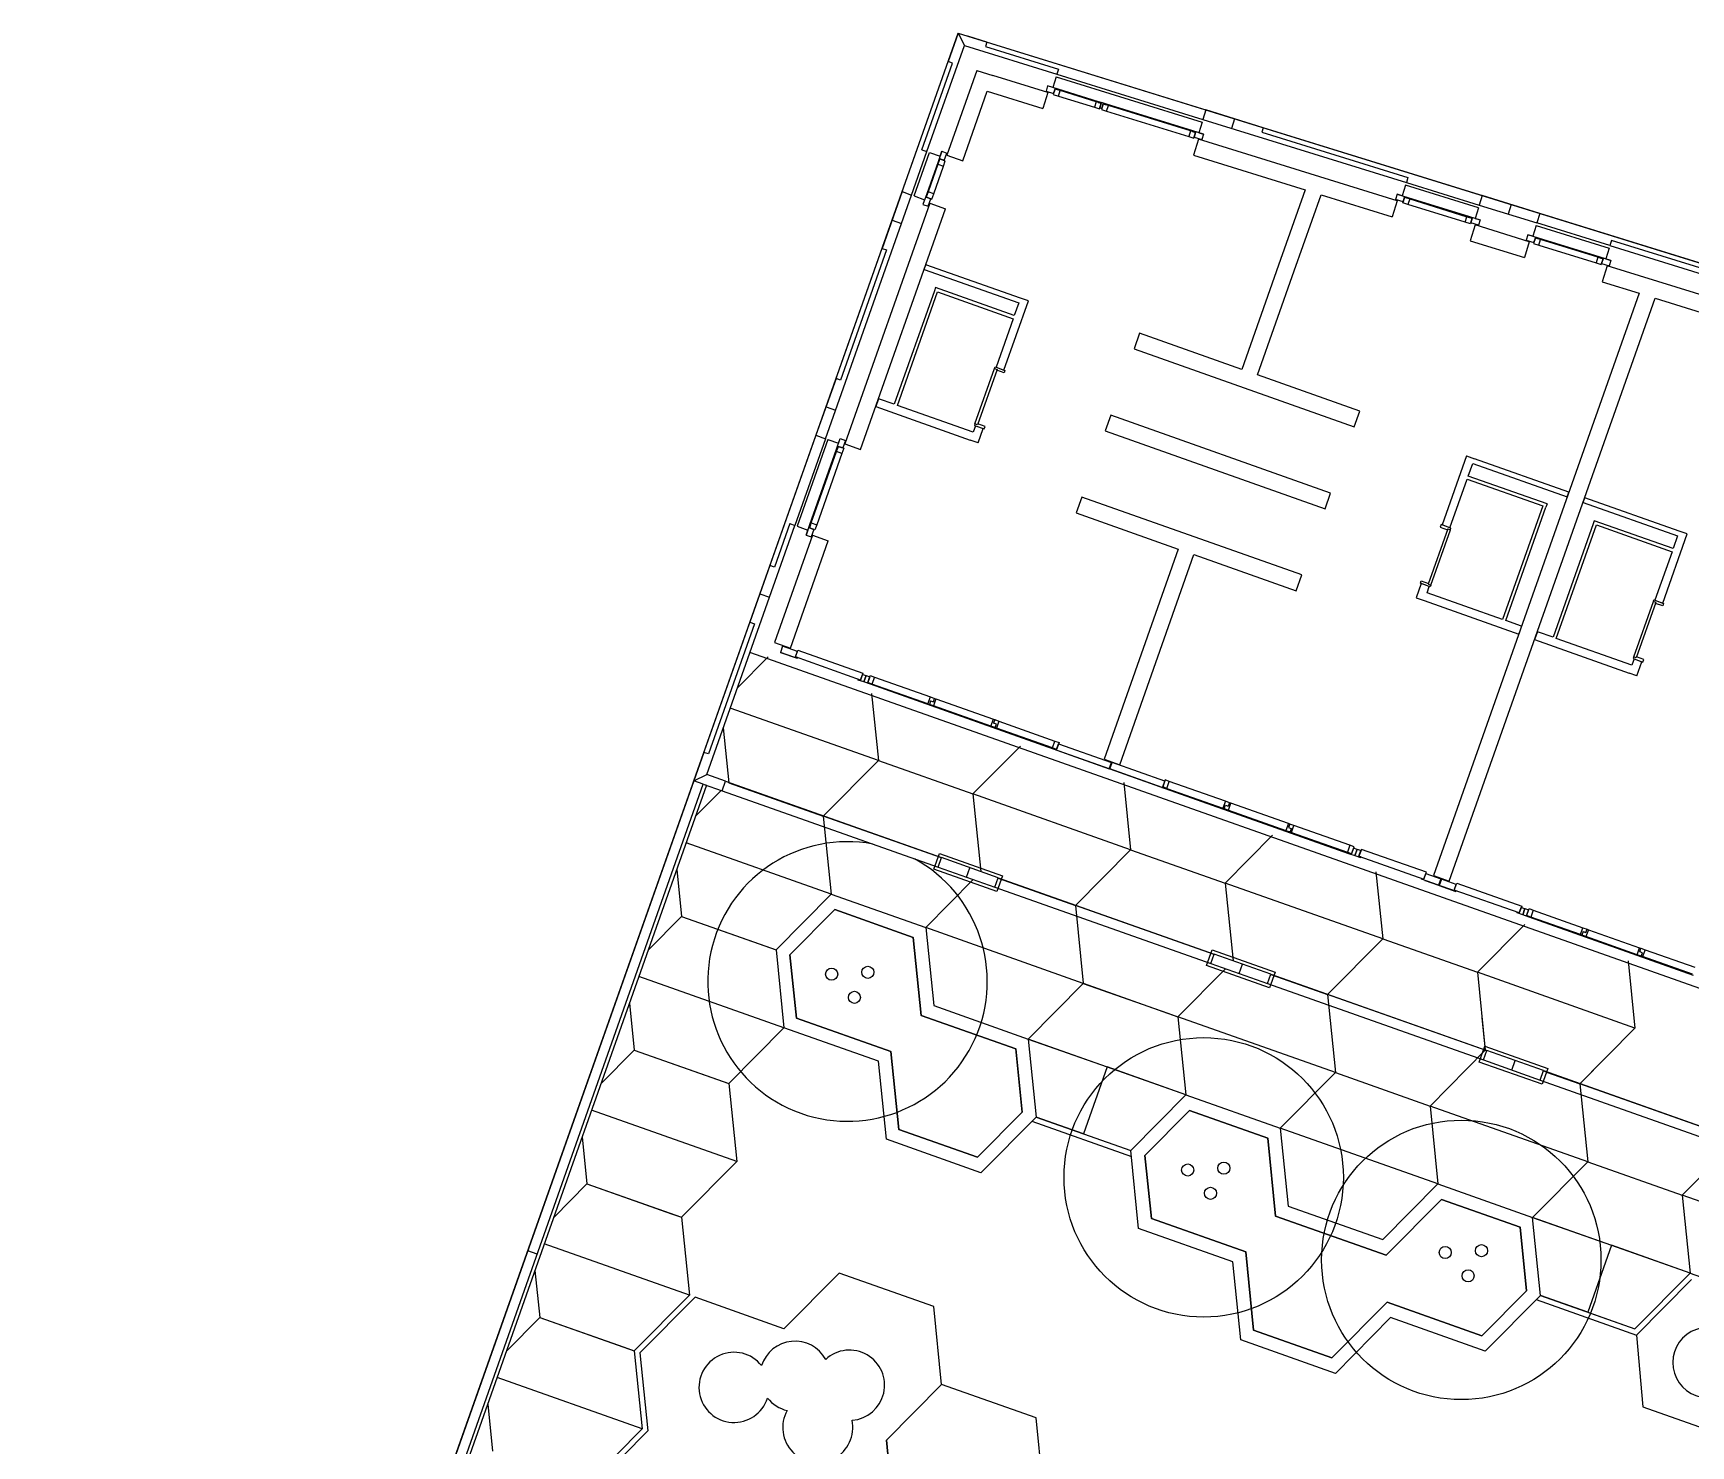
# Model space of a CAD drawing. Header units: metres. Extents: x 2681598 to 2681800, y 1249481 to 1249590.
# Drawn here: x 2681598.48 to 2681623.27, y 1249568.89 to 1249590.01 of the extents above; entities that cross this region are included whole.
import ezdxf

# ---------------------------------------------------------------- set-up
doc = ezdxf.new("R2010")
doc.units = ezdxf.units.M
doc.layers.add('flaeche', color=7, linetype='Continuous', true_color=0xffffff)
doc.layers.add('linien', color=7, linetype='Continuous', true_color=0x000000)

msp = doc.modelspace()

# ---------------------------------------------------------------- linework, layer by layer
at = {"layer": 'flaeche'}
msp.add_lwpolyline([(2681701.936, 1249508.982), (2681653.784, 1249528.486), (2681629.291, 1249538.407), (2681608.471, 1249546.841), (2681598.478, 1249550.888), (2681612.312, 1249590.013), (2681733.121, 1249552.588)], dxfattribs=at)
at = {"layer": 'linien'}
for p, q in [((2681608.36, 1249578.836), (2681612.312, 1249590.013)), ((2681611.844, 1249588.241), (2681612.405, 1249589.827)), ((2681612.312, 1249590.013), (2681612.162, 1249589.588)), ((2681612.312, 1249590.013), (2681612.455, 1249589.968)), ((2681612.312, 1249590.013), (2681733.121, 1249552.588)), ((2681612.312, 1249590.013), (2681612.405, 1249589.827)), ((2681612.405, 1249589.827), (2681613.789, 1249589.398)), ((2681612.741, 1249589.879), (2681612.455, 1249589.968)), ((2681612.741, 1249589.879), (2681612.721, 1249589.813)), ((2681612.721, 1249589.813), (2681613.812, 1249589.474)), ((2681611.769, 1249588.268), (2681612.228, 1249589.565)), ((2681612.228, 1249589.565), (2681612.162, 1249589.588)), ((2681612.592, 1249589.455), (2681612.144, 1249588.189)), ((2681612.592, 1249589.455), (2681612.831, 1249589.381)), ((2681613.651, 1249589.127), (2681612.831, 1249589.381)), ((2681613.777, 1249589.36), (2681613.727, 1249589.199)), ((2681613.777, 1249589.36), (2681615.96, 1249588.684)), ((2681613.812, 1249589.474), (2681613.789, 1249589.398)), ((2681613.789, 1249589.398), (2681615.972, 1249588.722)), ((2681612.38, 1249588.106), (2681612.747, 1249589.145)), ((2681612.747, 1249589.145), (2681613.577, 1249588.888)), ((2681613.651, 1249589.127), (2681613.577, 1249588.888)), ((2681613.651, 1249589.127), (2681613.577, 1249588.888)), ((2681613.626, 1249589.145), (2681613.623, 1249589.135)), ((2681613.65, 1249589.223), (2681613.626, 1249589.145)), ((2681613.626, 1249589.145), (2681613.74, 1249589.109)), ((2681613.81, 1249589.174), (2681613.65, 1249589.223)), ((2681613.727, 1249589.199), (2681613.65, 1249589.223)), ((2681613.761, 1249589.178), (2681613.735, 1249589.094)), ((2681613.735, 1249589.094), (2681613.813, 1249589.07)), ((2681613.74, 1249589.109), (2681613.761, 1249589.178)), ((2681613.761, 1249589.178), (2681613.807, 1249589.164)), ((2681613.839, 1249589.154), (2681613.761, 1249589.178)), ((2681613.807, 1249589.164), (2681613.81, 1249589.174)), ((2681614.411, 1249588.988), (2681613.81, 1249589.174)), ((2681613.813, 1249589.07), (2681613.839, 1249589.154)), ((2681613.813, 1249589.07), (2681614.35, 1249588.904)), ((2681614.375, 1249588.988), (2681613.839, 1249589.154)), ((2681614.375, 1249588.988), (2681614.35, 1249588.904)), ((2681614.35, 1249588.904), (2681614.427, 1249588.88)), ((2681614.453, 1249588.964), (2681614.375, 1249588.988)), ((2681614.411, 1249588.988), (2681614.407, 1249588.978)), ((2681614.407, 1249588.978), (2681614.453, 1249588.964)), ((2681614.47, 1249588.969), (2681614.411, 1249588.988)), ((2681614.427, 1249588.88), (2681614.453, 1249588.964)), ((2681614.453, 1249588.964), (2681614.432, 1249588.895)), ((2681614.432, 1249588.895), (2681614.446, 1249588.891)), ((2681614.446, 1249588.891), (2681614.459, 1249588.887)), ((2681614.481, 1249588.955), (2681614.455, 1249588.871)), ((2681614.455, 1249588.871), (2681614.532, 1249588.847)), ((2681614.459, 1249588.887), (2681614.481, 1249588.955)), ((2681614.529, 1249588.951), (2681614.47, 1249588.969)), ((2681614.481, 1249588.955), (2681614.526, 1249588.941)), ((2681614.558, 1249588.931), (2681614.481, 1249588.955)), ((2681614.526, 1249588.941), (2681614.529, 1249588.951)), ((2681615.822, 1249588.55), (2681614.529, 1249588.951)), ((2681614.532, 1249588.847), (2681614.558, 1249588.931)), ((2681614.532, 1249588.847), (2681615.761, 1249588.467)), ((2681615.787, 1249588.55), (2681614.558, 1249588.931)), ((2681616.016, 1249588.865), (2681615.972, 1249588.722)), ((2681616.016, 1249588.865), (2681615.972, 1249588.722)), ((2681616.876, 1249588.599), (2681616.016, 1249588.865)), ((2681615.96, 1249588.684), (2681615.91, 1249588.523)), ((2681615.972, 1249588.722), (2681619.015, 1249587.779)), ((2681616.446, 1249588.732), (2681616.402, 1249588.589)), ((2681616.876, 1249588.599), (2681616.855, 1249588.532)), ((2681615.787, 1249588.55), (2681615.761, 1249588.467)), ((2681615.761, 1249588.467), (2681615.838, 1249588.443)), ((2681615.864, 1249588.526), (2681615.787, 1249588.55)), ((2681615.822, 1249588.55), (2681615.819, 1249588.54)), ((2681615.819, 1249588.54), (2681615.864, 1249588.526)), ((2681615.982, 1249588.501), (2681615.822, 1249588.55)), ((2681615.907, 1249588.428), (2681615.833, 1249588.189)), ((2681615.907, 1249588.428), (2681615.833, 1249588.189)), ((2681615.838, 1249588.443), (2681615.864, 1249588.526)), ((2681615.864, 1249588.526), (2681615.843, 1249588.458)), ((2681615.843, 1249588.458), (2681615.958, 1249588.423)), ((2681618.877, 1249587.508), (2681615.907, 1249588.428)), ((2681615.91, 1249588.523), (2681615.982, 1249588.501)), ((2681615.958, 1249588.423), (2681615.955, 1249588.413)), ((2681615.982, 1249588.501), (2681615.958, 1249588.423)), ((2681616.855, 1249588.532), (2681619.039, 1249587.856)), ((2681611.615, 1249587.593), (2681611.844, 1249588.241)), ((2681611.653, 1249587.579), (2681611.882, 1249588.228)), ((2681611.769, 1249588.268), (2681611.844, 1249588.241)), ((2681612.012, 1249588.09), (2681611.842, 1249587.611)), ((2681611.882, 1249588.228), (2681612.041, 1249588.172)), ((2681612.037, 1249588.132), (2681612.01, 1249588.055)), ((2681612.068, 1249588.248), (2681612.012, 1249588.09)), ((2681612.012, 1249588.09), (2681612.022, 1249588.087)), ((2681612.022, 1249588.087), (2681612.037, 1249588.132)), ((2681612.037, 1249588.132), (2681612.105, 1249588.108)), ((2681612.12, 1249588.103), (2681612.037, 1249588.132)), ((2681612.041, 1249588.172), (2681612.068, 1249588.248)), ((2681612.068, 1249588.248), (2681612.145, 1249588.221)), ((2681612.093, 1249588.026), (2681612.12, 1249588.103)), ((2681612.105, 1249588.108), (2681612.145, 1249588.221)), ((2681612.144, 1249588.189), (2681612.38, 1249588.106)), ((2681612.144, 1249588.189), (2681612.38, 1249588.106)), ((2681612.145, 1249588.221), (2681612.154, 1249588.218)), ((2681615.833, 1249588.189), (2681617.503, 1249587.672)), ((2681612.01, 1249588.055), (2681611.863, 1249587.639)), ((2681611.946, 1249587.61), (2681612.093, 1249588.026)), ((2681612.01, 1249588.055), (2681612.093, 1249588.026)), ((2681619.039, 1249587.856), (2681619.015, 1249587.779)), ((2681610.327, 1249583.95), (2681611.615, 1249587.593)), ((2681611.474, 1249587.643), (2681611.174, 1249586.794)), ((2681611.474, 1249587.643), (2681611.615, 1249587.593)), ((2681611.474, 1249587.643), (2681611.615, 1249587.593)), ((2681611.653, 1249587.579), (2681611.811, 1249587.523)), ((2681611.842, 1249587.611), (2681611.786, 1249587.453)), ((2681611.863, 1249587.639), (2681611.836, 1249587.562)), ((2681611.836, 1249587.562), (2681611.852, 1249587.607)), ((2681611.904, 1249587.538), (2681611.836, 1249587.562)), ((2681611.836, 1249587.562), (2681611.919, 1249587.533)), ((2681611.852, 1249587.607), (2681611.842, 1249587.611)), ((2681611.946, 1249587.61), (2681611.863, 1249587.639)), ((2681611.919, 1249587.533), (2681611.946, 1249587.61)), ((2681617.503, 1249587.672), (2681617.104, 1249586.542)), ((2681617.339, 1249586.459), (2681617.742, 1249587.598)), ((2681617.742, 1249587.598), (2681618.803, 1249587.269)), ((2681618.876, 1249587.604), (2681618.852, 1249587.526)), ((2681618.876, 1249587.604), (2681619.036, 1249587.555)), ((2681618.953, 1249587.58), (2681618.876, 1249587.604)), ((2681619.003, 1249587.741), (2681618.953, 1249587.58)), ((2681620.095, 1249587.403), (2681619.003, 1249587.741)), ((2681619.015, 1249587.779), (2681620.106, 1249587.441)), ((2681620.151, 1249587.584), (2681620.106, 1249587.441)), ((2681620.151, 1249587.584), (2681620.106, 1249587.441)), ((2681621.011, 1249587.318), (2681620.151, 1249587.584)), ((2681611.89, 1249587.469), (2681610.618, 1249583.874)), ((2681610.854, 1249583.79), (2681612.125, 1249587.386)), ((2681611.811, 1249587.523), (2681611.786, 1249587.453)), ((2681611.786, 1249587.453), (2681611.864, 1249587.425)), ((2681611.864, 1249587.425), (2681611.904, 1249587.538)), ((2681611.864, 1249587.425), (2681611.873, 1249587.422)), ((2681611.89, 1249587.469), (2681612.125, 1249587.386)), ((2681611.89, 1249587.469), (2681612.125, 1249587.386)), ((2681618.877, 1249587.508), (2681618.803, 1249587.269)), ((2681618.877, 1249587.508), (2681618.803, 1249587.269)), ((2681618.852, 1249587.526), (2681618.849, 1249587.516)), ((2681618.966, 1249587.491), (2681618.852, 1249587.526)), ((2681618.962, 1249587.475), (2681618.987, 1249587.559)), ((2681619.039, 1249587.451), (2681618.962, 1249587.475)), ((2681618.987, 1249587.559), (2681618.966, 1249587.491)), ((2681619.033, 1249587.545), (2681618.987, 1249587.559)), ((2681618.987, 1249587.559), (2681619.065, 1249587.535)), ((2681619.036, 1249587.555), (2681619.033, 1249587.545)), ((2681619.036, 1249587.555), (2681619.957, 1249587.27)), ((2681619.065, 1249587.535), (2681619.039, 1249587.451)), ((2681619.896, 1249587.186), (2681619.039, 1249587.451)), ((2681619.065, 1249587.535), (2681619.921, 1249587.269)), ((2681620.095, 1249587.403), (2681620.045, 1249587.242)), ((2681620.106, 1249587.441), (2681620.966, 1249587.175)), ((2681620.581, 1249587.451), (2681620.536, 1249587.308)), ((2681621.011, 1249587.318), (2681620.966, 1249587.175)), ((2681621.011, 1249587.318), (2681620.966, 1249587.175)), ((2681611.324, 1249587.218), (2681611.465, 1249587.168)), ((2681619.896, 1249587.186), (2681619.921, 1249587.269)), ((2681619.973, 1249587.162), (2681619.896, 1249587.186)), ((2681619.921, 1249587.269), (2681619.999, 1249587.246)), ((2681619.953, 1249587.26), (2681619.957, 1249587.27)), ((2681619.999, 1249587.246), (2681619.953, 1249587.26)), ((2681619.957, 1249587.27), (2681620.117, 1249587.22)), ((2681620.042, 1249587.147), (2681619.968, 1249586.908)), ((2681620.042, 1249587.147), (2681619.968, 1249586.908)), ((2681619.999, 1249587.246), (2681619.973, 1249587.162)), ((2681619.978, 1249587.177), (2681619.999, 1249587.246)), ((2681620.092, 1249587.142), (2681619.978, 1249587.177)), ((2681620.853, 1249586.895), (2681620.042, 1249587.147)), ((2681620.045, 1249587.242), (2681620.117, 1249587.22)), ((2681620.092, 1249587.142), (2681620.089, 1249587.132)), ((2681620.117, 1249587.22), (2681620.092, 1249587.142)), ((2681620.954, 1249587.136), (2681620.905, 1249586.976)), ((2681620.954, 1249587.136), (2681622.046, 1249586.798)), ((2681622.058, 1249586.836), (2681620.966, 1249587.175)), ((2681619.968, 1249586.908), (2681620.78, 1249586.657)), ((2681620.853, 1249586.895), (2681620.78, 1249586.657)), ((2681620.853, 1249586.895), (2681620.78, 1249586.657)), ((2681620.809, 1249586.92), (2681620.806, 1249586.91)), ((2681620.833, 1249586.998), (2681620.809, 1249586.92)), ((2681620.809, 1249586.92), (2681620.923, 1249586.884)), ((2681620.993, 1249586.949), (2681620.833, 1249586.998)), ((2681620.905, 1249586.976), (2681620.833, 1249586.998)), ((2681620.944, 1249586.953), (2681620.919, 1249586.869)), ((2681620.919, 1249586.869), (2681620.996, 1249586.845)), ((2681620.923, 1249586.884), (2681620.944, 1249586.953)), ((2681620.944, 1249586.953), (2681620.99, 1249586.939)), ((2681621.022, 1249586.929), (2681620.944, 1249586.953)), ((2681620.99, 1249586.939), (2681620.993, 1249586.949)), ((2681621.914, 1249586.663), (2681620.993, 1249586.949)), ((2681620.996, 1249586.845), (2681621.022, 1249586.929)), ((2681620.996, 1249586.845), (2681621.853, 1249586.58)), ((2681621.878, 1249586.663), (2681621.022, 1249586.929)), ((2681622.081, 1249586.913), (2681622.058, 1249586.836)), ((2681622.058, 1249586.836), (2681625.101, 1249585.894)), ((2681624.265, 1249586.237), (2681622.081, 1249586.913)), ((2681611.24, 1249586.771), (2681610.552, 1249584.825)), ((2681611.174, 1249586.794), (2681611.24, 1249586.771)), ((2681621.878, 1249586.663), (2681621.853, 1249586.58)), ((2681621.853, 1249586.58), (2681621.93, 1249586.556)), ((2681621.956, 1249586.639), (2681621.878, 1249586.663)), ((2681621.914, 1249586.663), (2681621.91, 1249586.653)), ((2681621.91, 1249586.653), (2681621.956, 1249586.639)), ((2681622.074, 1249586.614), (2681621.914, 1249586.663)), ((2681621.93, 1249586.556), (2681621.956, 1249586.639)), ((2681621.956, 1249586.639), (2681621.935, 1249586.571)), ((2681621.935, 1249586.571), (2681622.049, 1249586.535)), ((2681622.046, 1249586.798), (2681621.996, 1249586.638)), ((2681621.996, 1249586.638), (2681622.074, 1249586.614)), ((2681622.074, 1249586.614), (2681622.049, 1249586.535)), ((2681611.805, 1249586.48), (2681611.83, 1249586.55)), ((2681611.805, 1249586.48), (2681613.219, 1249585.98)), ((2681613.244, 1249586.05), (2681611.83, 1249586.55)), ((2681617.104, 1249586.542), (2681616.554, 1249584.986)), ((2681616.789, 1249584.903), (2681617.339, 1249586.459)), ((2681622.018, 1249586.535), (2681621.944, 1249586.296)), ((2681622.018, 1249586.535), (2681621.944, 1249586.296)), ((2681624.988, 1249585.615), (2681622.018, 1249586.535)), ((2681622.049, 1249586.535), (2681622.046, 1249586.526)), ((2681611.957, 1249586.161), (2681611.357, 1249584.464)), ((2681611.404, 1249584.447), (2681612.004, 1249586.144)), ((2681611.974, 1249586.208), (2681611.957, 1249586.161)), ((2681613.152, 1249585.791), (2681611.974, 1249586.208)), ((2681612.004, 1249586.144), (2681613.136, 1249585.744)), ((2681622.498, 1249586.124), (2681619.42, 1249577.418)), ((2681621.944, 1249586.296), (2681622.498, 1249586.124)), ((2681612.997, 1249584.976), (2681613.362, 1249586.009)), ((2681613.219, 1249585.98), (2681613.152, 1249585.791)), ((2681613.362, 1249586.009), (2681613.244, 1249586.05)), ((2681619.655, 1249577.335), (2681622.737, 1249586.05)), ((2681622.737, 1249586.05), (2681624.914, 1249585.376)), ((2681613.136, 1249585.744), (2681612.879, 1249585.018)), ((2681615.026, 1249585.526), (2681614.943, 1249585.291)), ((2681616.554, 1249584.986), (2681615.026, 1249585.526)), ((2681614.943, 1249585.291), (2681618.233, 1249584.127)), ((2681610.486, 1249584.849), (2681610.186, 1249584)), ((2681610.552, 1249584.825), (2681610.486, 1249584.849)), ((2681612.563, 1249584.17), (2681612.857, 1249584.999)), ((2681612.894, 1249584.986), (2681612.601, 1249584.156)), ((2681612.857, 1249584.999), (2681612.865, 1249585.023)), ((2681612.857, 1249584.999), (2681612.894, 1249584.986)), ((2681612.865, 1249585.023), (2681612.879, 1249585.018)), ((2681612.879, 1249585.018), (2681612.997, 1249584.976)), ((2681612.879, 1249585.018), (2681613.011, 1249584.971)), ((2681612.879, 1249585.018), (2681612.997, 1249584.976)), ((2681612.889, 1249584.972), (2681612.894, 1249584.986)), ((2681612.998, 1249584.934), (2681612.889, 1249584.972)), ((2681613.011, 1249584.971), (2681612.998, 1249584.934)), ((2681618.317, 1249584.363), (2681616.789, 1249584.903)), ((2681610.336, 1249584.424), (2681610.477, 1249584.374)), ((2681611.122, 1249584.547), (2681611.08, 1249584.429)), ((2681611.08, 1249584.429), (2681612.494, 1249583.929)), ((2681611.357, 1249584.464), (2681611.122, 1249584.547)), ((2681612.536, 1249584.047), (2681611.404, 1249584.447)), ((2681618.233, 1249584.127), (2681618.317, 1249584.363)), ((2681612.569, 1249584.141), (2681612.536, 1249584.047)), ((2681612.563, 1249584.17), (2681612.555, 1249584.146)), ((2681612.555, 1249584.146), (2681612.569, 1249584.141)), ((2681612.601, 1249584.156), (2681612.563, 1249584.17)), ((2681612.569, 1249584.141), (2681612.687, 1249584.1)), ((2681612.569, 1249584.141), (2681612.701, 1249584.095)), ((2681612.569, 1249584.141), (2681612.687, 1249584.1)), ((2681612.606, 1249584.171), (2681612.601, 1249584.156)), ((2681612.714, 1249584.132), (2681612.606, 1249584.171)), ((2681612.612, 1249583.887), (2681612.687, 1249584.1)), ((2681612.701, 1249584.095), (2681612.714, 1249584.132)), ((2681614.593, 1249584.301), (2681614.51, 1249584.065)), ((2681617.883, 1249583.137), (2681614.593, 1249584.301)), ((2681610.327, 1249583.95), (2681609.869, 1249582.653)), ((2681610.365, 1249583.937), (2681609.906, 1249582.64)), ((2681610.186, 1249584), (2681610.327, 1249583.95)), ((2681610.186, 1249584), (2681610.327, 1249583.95)), ((2681610.365, 1249583.937), (2681610.523, 1249583.881)), ((2681610.492, 1249583.794), (2681610.548, 1249583.951)), ((2681610.523, 1249583.881), (2681610.548, 1249583.951)), ((2681610.548, 1249583.951), (2681610.626, 1249583.924)), ((2681610.626, 1249583.924), (2681610.586, 1249583.811)), ((2681610.618, 1249583.874), (2681610.854, 1249583.79)), ((2681610.618, 1249583.874), (2681610.854, 1249583.79)), ((2681610.626, 1249583.924), (2681610.635, 1249583.921)), ((2681612.612, 1249583.887), (2681612.494, 1249583.929)), ((2681614.51, 1249584.065), (2681617.8, 1249582.902)), ((2681610.093, 1249582.665), (2681610.492, 1249583.794)), ((2681610.115, 1249582.693), (2681610.491, 1249583.758)), ((2681610.574, 1249583.729), (2681610.197, 1249582.664)), ((2681610.491, 1249583.758), (2681610.518, 1249583.835)), ((2681610.574, 1249583.729), (2681610.491, 1249583.758)), ((2681610.502, 1249583.79), (2681610.492, 1249583.794)), ((2681610.518, 1249583.835), (2681610.502, 1249583.79)), ((2681610.586, 1249583.811), (2681610.518, 1249583.835)), ((2681610.518, 1249583.835), (2681610.601, 1249583.806)), ((2681610.601, 1249583.806), (2681610.574, 1249583.729)), ((2681619.914, 1249583.692), (2681619.549, 1249582.66)), ((2681619.914, 1249583.692), (2681620.032, 1249583.65)), ((2681621.447, 1249583.15), (2681620.032, 1249583.65)), ((2681619.941, 1249583.391), (2681620.007, 1249583.58)), ((2681621.119, 1249582.974), (2681619.941, 1249583.391)), ((2681620.007, 1249583.58), (2681621.422, 1249583.08)), ((2681617.8, 1249582.902), (2681617.883, 1249583.137)), ((2681619.667, 1249582.618), (2681619.924, 1249583.344)), ((2681619.924, 1249583.344), (2681621.055, 1249582.944)), ((2681621.422, 1249583.08), (2681621.447, 1249583.15)), ((2681614.16, 1249583.075), (2681614.076, 1249582.839)), ((2681617.45, 1249581.912), (2681614.16, 1249583.075)), ((2681621.055, 1249582.944), (2681620.455, 1249581.247)), ((2681620.502, 1249581.23), (2681621.102, 1249582.927)), ((2681621.119, 1249582.974), (2681621.102, 1249582.927)), ((2681621.657, 1249582.996), (2681621.682, 1249583.067)), ((2681621.657, 1249582.996), (2681623.071, 1249582.496)), ((2681623.096, 1249582.567), (2681621.682, 1249583.067)), ((2681608.551, 1249578.927), (2681609.869, 1249582.653)), ((2681609.793, 1249582.68), (2681609.564, 1249582.031)), ((2681609.793, 1249582.68), (2681609.869, 1249582.653)), ((2681609.906, 1249582.64), (2681610.065, 1249582.584)), ((2681610.038, 1249582.507), (2681610.093, 1249582.665)), ((2681610.088, 1249582.617), (2681610.115, 1249582.693)), ((2681610.103, 1249582.662), (2681610.088, 1249582.617)), ((2681610.088, 1249582.617), (2681610.155, 1249582.593)), ((2681610.17, 1249582.588), (2681610.088, 1249582.617)), ((2681610.093, 1249582.665), (2681610.103, 1249582.662)), ((2681610.115, 1249582.693), (2681610.197, 1249582.664)), ((2681610.197, 1249582.664), (2681610.17, 1249582.588)), ((2681614.076, 1249582.839), (2681615.604, 1249582.299)), ((2681619.635, 1249582.603), (2681619.342, 1249581.773)), ((2681619.535, 1249582.665), (2681619.522, 1249582.627)), ((2681619.522, 1249582.627), (2681619.63, 1249582.589)), ((2681619.667, 1249582.618), (2681619.535, 1249582.665)), ((2681619.667, 1249582.618), (2681619.549, 1249582.66)), ((2681619.667, 1249582.618), (2681619.549, 1249582.66)), ((2681619.63, 1249582.589), (2681619.635, 1249582.603)), ((2681619.635, 1249582.603), (2681619.673, 1249582.589)), ((2681619.681, 1249582.613), (2681619.667, 1249582.618)), ((2681619.673, 1249582.589), (2681619.681, 1249582.613)), ((2681621.81, 1249582.677), (2681621.21, 1249580.98)), ((2681621.257, 1249580.963), (2681621.857, 1249582.661)), ((2681621.826, 1249582.724), (2681621.81, 1249582.677)), ((2681623.005, 1249582.308), (2681621.826, 1249582.724)), ((2681621.857, 1249582.661), (2681622.988, 1249582.26)), ((2681610.134, 1249582.505), (2681609.567, 1249580.902)), ((2681609.803, 1249580.818), (2681610.37, 1249582.422)), ((2681610.065, 1249582.584), (2681610.038, 1249582.507)), ((2681610.038, 1249582.507), (2681610.115, 1249582.48)), ((2681610.155, 1249582.593), (2681610.115, 1249582.48)), ((2681610.115, 1249582.48), (2681610.124, 1249582.477)), ((2681610.134, 1249582.505), (2681610.37, 1249582.422)), ((2681610.134, 1249582.505), (2681610.37, 1249582.422)), ((2681619.38, 1249581.76), (2681619.673, 1249582.589)), ((2681622.849, 1249581.493), (2681623.214, 1249582.525)), ((2681623.071, 1249582.496), (2681623.005, 1249582.308)), ((2681623.214, 1249582.525), (2681623.096, 1249582.567)), ((2681615.604, 1249582.299), (2681614.494, 1249579.16)), ((2681614.729, 1249579.076), (2681615.839, 1249582.216)), ((2681615.839, 1249582.216), (2681617.367, 1249581.676)), ((2681622.988, 1249582.26), (2681622.731, 1249581.535)), ((2681609.498, 1249582.054), (2681609.198, 1249581.206)), ((2681609.564, 1249582.031), (2681609.498, 1249582.054)), ((2681617.367, 1249581.676), (2681617.45, 1249581.912)), ((2681609.348, 1249581.63), (2681609.489, 1249581.58)), ((2681619.239, 1249581.783), (2681619.164, 1249581.571)), ((2681619.225, 1249581.788), (2681619.239, 1249581.826)), ((2681619.357, 1249581.741), (2681619.225, 1249581.788)), ((2681619.239, 1249581.826), (2681619.347, 1249581.787)), ((2681619.357, 1249581.741), (2681619.239, 1249581.783)), ((2681619.357, 1249581.741), (2681619.239, 1249581.783)), ((2681619.324, 1249581.647), (2681619.357, 1249581.741)), ((2681620.455, 1249581.247), (2681619.324, 1249581.647)), ((2681619.347, 1249581.787), (2681619.342, 1249581.773)), ((2681619.342, 1249581.773), (2681619.38, 1249581.76)), ((2681619.371, 1249581.736), (2681619.357, 1249581.741)), ((2681619.38, 1249581.76), (2681619.371, 1249581.736)), ((2681619.164, 1249581.571), (2681619.282, 1249581.529)), ((2681619.282, 1249581.529), (2681620.696, 1249581.029)), ((2681622.416, 1249580.686), (2681622.709, 1249581.516)), ((2681622.747, 1249581.503), (2681622.453, 1249580.673)), ((2681622.709, 1249581.516), (2681622.717, 1249581.54)), ((2681622.747, 1249581.503), (2681622.709, 1249581.516)), ((2681622.717, 1249581.54), (2681622.731, 1249581.535)), ((2681622.731, 1249581.535), (2681622.849, 1249581.493)), ((2681622.731, 1249581.535), (2681622.863, 1249581.488)), ((2681622.731, 1249581.535), (2681622.849, 1249581.493)), ((2681622.742, 1249581.488), (2681622.747, 1249581.503)), ((2681622.85, 1249581.45), (2681622.742, 1249581.488)), ((2681622.863, 1249581.488), (2681622.85, 1249581.45)), ((2681609.264, 1249581.183), (2681608.576, 1249579.237)), ((2681609.198, 1249581.206), (2681609.264, 1249581.183)), ((2681620.738, 1249581.147), (2681620.502, 1249581.23)), ((2681620.738, 1249581.147), (2681620.696, 1249581.029)), ((2681609.567, 1249580.902), (2681609.803, 1249580.818)), ((2681620.974, 1249581.063), (2681620.932, 1249580.946)), ((2681620.932, 1249580.946), (2681622.346, 1249580.446)), ((2681621.21, 1249580.98), (2681620.974, 1249581.063)), ((2681622.388, 1249580.563), (2681621.257, 1249580.963)), ((2681609.008, 1249580.219), (2681609.472, 1249580.688)), ((2681609.207, 1249580.751), (2681711.665, 1249544.525)), ((2681609.687, 1249580.849), (2681609.653, 1249580.755)), ((2681609.653, 1249580.755), (2681609.905, 1249580.666)), ((2681609.856, 1249580.683), (2681609.653, 1249580.755)), ((2681609.687, 1249580.849), (2681609.69, 1249580.858)), ((2681609.909, 1249580.77), (2681609.687, 1249580.849)), ((2681609.855, 1249580.68), (2681609.856, 1249580.683)), ((2681609.879, 1249580.686), (2681609.916, 1249580.789)), ((2681609.879, 1249580.686), (2681609.909, 1249580.77)), ((2681609.909, 1249580.675), (2681609.879, 1249580.686)), ((2681610.851, 1249580.342), (2681609.879, 1249580.686)), ((2681609.905, 1249580.666), (2681609.909, 1249580.675)), ((2681609.916, 1249580.789), (2681610.888, 1249580.446)), ((2681622.421, 1249580.658), (2681622.388, 1249580.563)), ((2681622.416, 1249580.686), (2681622.407, 1249580.663)), ((2681622.407, 1249580.663), (2681622.421, 1249580.658)), ((2681622.453, 1249580.673), (2681622.416, 1249580.686)), ((2681622.421, 1249580.658), (2681622.539, 1249580.616)), ((2681622.421, 1249580.658), (2681622.553, 1249580.611)), ((2681622.421, 1249580.658), (2681622.539, 1249580.616)), ((2681622.458, 1249580.687), (2681622.453, 1249580.673)), ((2681622.567, 1249580.649), (2681622.458, 1249580.687)), ((2681622.553, 1249580.611), (2681622.567, 1249580.649)), ((2681610.888, 1249580.446), (2681610.851, 1249580.342)), ((2681610.851, 1249580.342), (2681610.881, 1249580.426)), ((2681610.881, 1249580.426), (2681610.936, 1249580.407)), ((2681610.903, 1249580.313), (2681610.936, 1249580.407)), ((2681610.936, 1249580.407), (2681610.903, 1249580.313)), ((2681610.936, 1249580.407), (2681610.991, 1249580.388)), ((2681610.961, 1249580.303), (2681610.997, 1249580.407)), ((2681610.991, 1249580.388), (2681610.961, 1249580.303)), ((2681610.997, 1249580.407), (2681611.06, 1249580.385)), ((2681611.06, 1249580.385), (2681611.023, 1249580.281)), ((2681611.06, 1249580.385), (2681611.898, 1249580.089)), ((2681622.464, 1249580.404), (2681622.346, 1249580.446)), ((2681622.464, 1249580.404), (2681622.539, 1249580.616)), ((2681610.819, 1249580.342), (2681610.822, 1249580.352)), ((2681610.903, 1249580.313), (2681610.819, 1249580.342)), ((2681610.822, 1249580.352), (2681610.851, 1249580.342)), ((2681611, 1249580.278), (2681610.903, 1249580.313)), ((2681610.961, 1249580.303), (2681611.003, 1249580.288)), ((2681611.023, 1249580.281), (2681610.961, 1249580.303)), ((2681611.003, 1249580.288), (2681611, 1249580.278)), ((2681613.739, 1249579.31), (2681611, 1249580.278)), ((2681611.018, 1249580.141), (2681611.12, 1249579.138)), ((2681611.861, 1249579.985), (2681611.023, 1249580.281)), ((2681611.12, 1249579.138), (2681608.903, 1249579.922)), ((2681611.861, 1249579.985), (2681611.898, 1249580.089)), ((2681611.881, 1249579.978), (2681611.861, 1249579.985)), ((2681611.899, 1249580.03), (2681611.881, 1249579.978)), ((2681611.943, 1249579.956), (2681611.881, 1249579.978)), ((2681611.898, 1249580.089), (2681611.96, 1249580.067)), ((2681611.899, 1249580.03), (2681611.942, 1249580.015)), ((2681611.942, 1249580.015), (2681611.96, 1249580.067)), ((2681611.98, 1249580.06), (2681611.943, 1249579.956)), ((2681612.803, 1249579.652), (2681611.943, 1249579.956)), ((2681611.96, 1249580.067), (2681611.98, 1249580.06)), ((2681611.98, 1249580.06), (2681612.84, 1249579.756)), ((2681612.803, 1249579.652), (2681612.84, 1249579.756)), ((2681612.865, 1249579.63), (2681612.803, 1249579.652)), ((2681612.84, 1249579.756), (2681612.859, 1249579.749)), ((2681612.859, 1249579.749), (2681612.841, 1249579.697)), ((2681612.883, 1249579.682), (2681612.841, 1249579.697)), ((2681612.859, 1249579.749), (2681612.922, 1249579.727)), ((2681612.865, 1249579.63), (2681612.883, 1249579.682)), ((2681612.885, 1249579.623), (2681612.865, 1249579.63)), ((2681612.922, 1249579.727), (2681612.885, 1249579.623)), ((2681612.922, 1249579.727), (2681613.76, 1249579.43)), ((2681608.798, 1249579.625), (2681608.881, 1249578.806)), ((2681613.723, 1249579.327), (2681612.885, 1249579.623)), ((2681613.723, 1249579.327), (2681613.76, 1249579.43)), ((2681613.76, 1249579.43), (2681613.822, 1249579.408)), ((2681613.822, 1249579.408), (2681613.785, 1249579.305)), ((2681613.785, 1249579.305), (2681613.815, 1249579.389)), ((2681613.815, 1249579.389), (2681614.603, 1249579.11)), ((2681608.51, 1249579.26), (2681608.36, 1249578.836)), ((2681608.576, 1249579.237), (2681608.51, 1249579.26)), ((2681610.295, 1249578.306), (2681611.12, 1249579.138)), ((2681611.12, 1249579.138), (2681612.534, 1249578.638)), ((2681612.534, 1249578.639), (2681613.243, 1249579.355)), ((2681613.785, 1249579.305), (2681613.723, 1249579.327)), ((2681613.739, 1249579.31), (2681613.743, 1249579.32)), ((2681614.57, 1249579.016), (2681613.739, 1249579.31)), ((2681613.743, 1249579.32), (2681613.785, 1249579.305)), ((2681613.788, 1249579.29), (2681613.789, 1249579.292)), ((2681613.789, 1249579.292), (2681614.57, 1249579.016)), ((2681614.494, 1249579.16), (2681614.729, 1249579.076)), ((2681608.36, 1249578.836), (2681608.551, 1249578.927)), ((2681608.834, 1249578.827), (2681608.551, 1249578.927)), ((2681614.57, 1249579.016), (2681614.603, 1249579.11)), ((2681614.58, 1249579.013), (2681614.613, 1249579.107)), ((2681614.58, 1249579.013), (2681615.41, 1249578.719)), ((2681615.361, 1249578.736), (2681614.58, 1249579.013)), ((2681614.603, 1249579.11), (2681614.607, 1249579.12)), ((2681614.613, 1249579.107), (2681614.616, 1249579.116)), ((2681615.401, 1249578.828), (2681614.613, 1249579.107)), ((2681608.36, 1249578.836), (2681604.026, 1249566.58)), ((2681604.168, 1249566.53), (2681608.501, 1249578.786)), ((2681604.168, 1249566.53), (2681608.501, 1249578.786)), ((2681608.548, 1249578.769), (2681604.215, 1249566.513)), ((2681608.501, 1249578.786), (2681608.36, 1249578.836)), ((2681608.384, 1249578.304), (2681608.768, 1249578.692)), ((2681608.501, 1249578.786), (2681608.784, 1249578.686)), ((2681608.501, 1249578.786), (2681608.548, 1249578.769)), ((2681608.784, 1249578.686), (2681608.834, 1249578.827)), ((2681608.784, 1249578.686), (2681608.834, 1249578.827)), ((2681608.784, 1249578.686), (2681612.013, 1249577.544)), ((2681608.834, 1249578.827), (2681612.063, 1249577.686)), ((2681608.881, 1249578.806), (2681610.295, 1249578.306)), ((2681614.891, 1249577.805), (2681612.534, 1249578.639)), ((2681612.534, 1249578.639), (2681612.652, 1249577.478)), ((2681614.79, 1249578.808), (2681614.891, 1249577.805)), ((2681615.36, 1249578.734), (2681615.361, 1249578.736)), ((2681615.408, 1249578.848), (2681615.371, 1249578.744)), ((2681615.371, 1249578.744), (2681615.401, 1249578.828)), ((2681615.414, 1249578.729), (2681615.371, 1249578.744)), ((2681615.371, 1249578.744), (2681615.433, 1249578.722)), ((2681615.47, 1249578.826), (2681615.408, 1249578.848)), ((2681615.41, 1249578.719), (2681615.414, 1249578.729)), ((2681615.41, 1249578.719), (2681618.15, 1249577.75)), ((2681615.433, 1249578.722), (2681615.47, 1249578.826)), ((2681615.433, 1249578.722), (2681616.272, 1249578.426)), ((2681616.308, 1249578.529), (2681615.47, 1249578.826)), ((2681616.308, 1249578.529), (2681616.272, 1249578.426)), ((2681616.272, 1249578.426), (2681616.292, 1249578.419)), ((2681616.292, 1249578.419), (2681616.31, 1249578.47)), ((2681616.292, 1249578.419), (2681616.354, 1249578.397)), ((2681616.371, 1249578.507), (2681616.308, 1249578.529)), ((2681616.31, 1249578.47), (2681616.352, 1249578.455)), ((2681616.371, 1249578.507), (2681616.352, 1249578.455)), ((2681616.354, 1249578.397), (2681616.39, 1249578.5)), ((2681616.354, 1249578.397), (2681617.213, 1249578.093)), ((2681616.39, 1249578.5), (2681616.371, 1249578.507)), ((2681617.25, 1249578.196), (2681616.39, 1249578.5)), ((2681612.062, 1249577.681), (2681610.295, 1249578.306)), ((2681610.295, 1249578.306), (2681610.413, 1249577.14)), ((2681617.25, 1249578.196), (2681617.213, 1249578.093)), ((2681617.27, 1249578.189), (2681617.25, 1249578.196)), ((2681617.27, 1249578.189), (2681617.251, 1249578.138)), ((2681617.332, 1249578.167), (2681617.27, 1249578.189)), ((2681617.295, 1249578.064), (2681617.332, 1249578.167)), ((2681618.17, 1249577.871), (2681617.332, 1249578.167)), ((2681610.413, 1249577.14), (2681608.243, 1249577.907)), ((2681616.305, 1249577.305), (2681617.014, 1249578.021)), ((2681617.213, 1249578.093), (2681617.275, 1249578.071)), ((2681617.251, 1249578.138), (2681617.294, 1249578.123)), ((2681617.294, 1249578.123), (2681617.275, 1249578.071)), ((2681617.275, 1249578.071), (2681617.295, 1249578.064)), ((2681617.295, 1249578.064), (2681618.134, 1249577.767)), ((2681611.949, 1249577.514), (2681612.033, 1249577.749)), ((2681612.013, 1249577.544), (2681612.063, 1249577.686)), ((2681612.013, 1249577.544), (2681612.063, 1249577.686)), ((2681612.033, 1249577.749), (2681612.976, 1249577.416)), ((2681612.912, 1249577.386), (2681612.063, 1249577.686)), ((2681614.066, 1249576.972), (2681614.891, 1249577.805)), ((2681614.891, 1249577.805), (2681616.305, 1249577.305)), ((2681618.17, 1249577.871), (2681618.134, 1249577.767)), ((2681618.134, 1249577.767), (2681618.196, 1249577.745)), ((2681618.153, 1249577.76), (2681618.15, 1249577.75)), ((2681618.15, 1249577.75), (2681618.247, 1249577.716)), ((2681618.196, 1249577.745), (2681618.153, 1249577.76)), ((2681618.233, 1249577.849), (2681618.17, 1249577.871)), ((2681618.196, 1249577.745), (2681618.233, 1249577.849)), ((2681618.226, 1249577.83), (2681618.196, 1249577.745)), ((2681618.28, 1249577.81), (2681618.226, 1249577.83)), ((2681618.247, 1249577.716), (2681618.28, 1249577.81)), ((2681618.28, 1249577.81), (2681618.247, 1249577.716)), ((2681618.247, 1249577.716), (2681618.331, 1249577.686)), ((2681618.335, 1249577.791), (2681618.28, 1249577.81)), ((2681618.342, 1249577.81), (2681618.305, 1249577.707)), ((2681618.305, 1249577.707), (2681618.335, 1249577.791)), ((2681618.334, 1249577.696), (2681618.305, 1249577.707)), ((2681618.305, 1249577.707), (2681619.277, 1249577.363)), ((2681618.331, 1249577.686), (2681618.334, 1249577.696)), ((2681619.314, 1249577.467), (2681618.342, 1249577.81)), ((2681608.103, 1249577.51), (2681608.174, 1249576.807)), ((2681612.892, 1249577.18), (2681611.949, 1249577.514)), ((2681612.013, 1249577.544), (2681612.862, 1249577.244)), ((2681612.437, 1249577.394), (2681612.487, 1249577.536)), ((2681612.976, 1249577.416), (2681612.892, 1249577.18)), ((2681618.561, 1249577.475), (2681618.662, 1249576.472)), ((2681619.277, 1249577.363), (2681619.314, 1249577.467)), ((2681619.277, 1249577.363), (2681619.307, 1249577.447)), ((2681619.307, 1249577.447), (2681619.53, 1249577.369)), ((2681619.42, 1249577.418), (2681619.655, 1249577.335)), ((2681611.827, 1249576.64), (2681612.539, 1249577.358)), ((2681612.862, 1249577.244), (2681612.912, 1249577.386)), ((2681612.862, 1249577.244), (2681612.912, 1249577.386)), ((2681612.862, 1249577.244), (2681616.091, 1249576.103)), ((2681612.91, 1249577.381), (2681613.914, 1249577.026)), ((2681612.91, 1249577.381), (2681614.066, 1249576.972)), ((2681612.912, 1249577.386), (2681616.141, 1249576.244)), ((2681616.305, 1249577.305), (2681616.423, 1249576.144)), ((2681618.662, 1249576.472), (2681616.305, 1249577.305)), ((2681619.244, 1249577.363), (2681619.248, 1249577.373)), ((2681619.496, 1249577.274), (2681619.244, 1249577.363)), ((2681619.248, 1249577.373), (2681619.277, 1249577.363)), ((2681619.293, 1249577.343), (2681619.294, 1249577.346)), ((2681619.294, 1249577.346), (2681619.496, 1249577.274)), ((2681619.53, 1249577.369), (2681619.496, 1249577.274)), ((2681619.539, 1249577.365), (2681619.506, 1249577.271)), ((2681619.506, 1249577.271), (2681619.757, 1249577.182)), ((2681619.708, 1249577.199), (2681619.506, 1249577.271)), ((2681619.53, 1249577.369), (2681619.533, 1249577.378)), ((2681619.539, 1249577.365), (2681619.542, 1249577.375)), ((2681619.761, 1249577.287), (2681619.539, 1249577.365)), ((2681619.707, 1249577.196), (2681619.708, 1249577.199)), ((2681619.732, 1249577.202), (2681619.768, 1249577.306)), ((2681619.732, 1249577.202), (2681619.761, 1249577.287)), ((2681619.761, 1249577.192), (2681619.732, 1249577.202)), ((2681620.704, 1249576.859), (2681619.732, 1249577.202)), ((2681619.757, 1249577.182), (2681619.761, 1249577.192)), ((2681619.768, 1249577.306), (2681620.74, 1249576.962)), ((2681609.589, 1249576.307), (2681610.413, 1249577.14)), ((2681610.466, 1249576.909), (2681609.797, 1249576.233)), ((2681609.797, 1249576.233), (2681610.466, 1249576.909)), ((2681610.413, 1249577.14), (2681611.827, 1249576.64)), ((2681611.641, 1249576.493), (2681610.466, 1249576.909)), ((2681610.466, 1249576.909), (2681611.641, 1249576.493)), ((2681613.914, 1249577.026), (2681614.066, 1249576.972)), ((2681616.14, 1249576.239), (2681614.066, 1249576.972)), ((2681614.066, 1249576.972), (2681614.184, 1249575.807)), ((2681620.74, 1249576.962), (2681620.704, 1249576.859)), ((2681620.704, 1249576.859), (2681620.734, 1249576.943)), ((2681620.734, 1249576.943), (2681620.788, 1249576.924)), ((2681620.755, 1249576.829), (2681620.788, 1249576.924)), ((2681620.788, 1249576.924), (2681620.755, 1249576.829)), ((2681620.788, 1249576.924), (2681620.843, 1249576.904)), ((2681620.813, 1249576.82), (2681620.85, 1249576.924)), ((2681620.843, 1249576.904), (2681620.813, 1249576.82)), ((2681620.85, 1249576.924), (2681620.912, 1249576.902)), ((2681620.912, 1249576.902), (2681620.875, 1249576.798)), ((2681620.912, 1249576.902), (2681621.656, 1249576.638)), ((2681607.677, 1249576.305), (2681608.174, 1249576.807)), ((2681608.174, 1249576.807), (2681609.436, 1249576.361)), ((2681608.174, 1249576.807), (2681609.589, 1249576.307)), ((2681620.077, 1249575.972), (2681620.786, 1249576.688)), ((2681620.671, 1249576.859), (2681620.674, 1249576.869)), ((2681620.755, 1249576.829), (2681620.671, 1249576.859)), ((2681620.674, 1249576.869), (2681620.704, 1249576.859)), ((2681620.852, 1249576.795), (2681620.755, 1249576.829)), ((2681620.813, 1249576.82), (2681620.855, 1249576.805)), ((2681620.875, 1249576.798), (2681620.813, 1249576.82)), ((2681620.855, 1249576.805), (2681620.852, 1249576.795)), ((2681623.309, 1249575.926), (2681620.852, 1249576.795)), ((2681621.619, 1249576.535), (2681620.875, 1249576.798)), ((2681611.759, 1249575.327), (2681611.641, 1249576.493)), ((2681611.641, 1249576.493), (2681611.759, 1249575.327)), ((2681614.184, 1249575.806), (2681611.827, 1249576.64)), ((2681611.827, 1249576.64), (2681611.946, 1249575.474)), ((2681616.092, 1249576.256), (2681615.602, 1249576.429)), ((2681617.838, 1249575.639), (2681618.662, 1249576.472)), ((2681618.662, 1249576.472), (2681620.077, 1249575.972)), ((2681621.619, 1249576.535), (2681621.656, 1249576.638)), ((2681621.639, 1249576.528), (2681621.619, 1249576.535)), ((2681621.657, 1249576.58), (2681621.639, 1249576.528)), ((2681621.701, 1249576.506), (2681621.639, 1249576.528)), ((2681621.656, 1249576.638), (2681621.718, 1249576.616)), ((2681621.657, 1249576.58), (2681621.7, 1249576.565)), ((2681621.7, 1249576.565), (2681621.718, 1249576.616)), ((2681621.738, 1249576.609), (2681621.701, 1249576.506)), ((2681622.467, 1249576.235), (2681621.701, 1249576.506)), ((2681621.718, 1249576.616), (2681621.738, 1249576.609)), ((2681621.738, 1249576.609), (2681622.503, 1249576.339)), ((2681609.436, 1249576.361), (2681609.589, 1249576.307)), ((2681609.589, 1249576.307), (2681609.707, 1249575.141)), ((2681609.797, 1249576.233), (2681609.893, 1249575.287)), ((2681609.893, 1249575.287), (2681609.797, 1249576.233)), ((2681616.027, 1249576.072), (2681616.11, 1249576.308)), ((2681616.091, 1249576.103), (2681616.141, 1249576.244)), ((2681616.091, 1249576.103), (2681616.141, 1249576.244)), ((2681616.11, 1249576.308), (2681617.053, 1249575.974)), ((2681616.989, 1249575.944), (2681616.141, 1249576.244)), ((2681622.467, 1249576.235), (2681622.503, 1249576.339)), ((2681622.529, 1249576.213), (2681622.467, 1249576.235)), ((2681622.503, 1249576.339), (2681622.523, 1249576.332)), ((2681622.505, 1249576.28), (2681622.523, 1249576.332)), ((2681622.547, 1249576.265), (2681622.505, 1249576.28)), ((2681622.523, 1249576.332), (2681622.585, 1249576.31)), ((2681622.529, 1249576.213), (2681622.547, 1249576.265)), ((2681622.549, 1249576.206), (2681622.529, 1249576.213)), ((2681622.585, 1249576.31), (2681622.549, 1249576.206)), ((2681623.293, 1249575.943), (2681622.549, 1249576.206)), ((2681622.585, 1249576.31), (2681623.329, 1249576.047)), ((2681615.599, 1249575.307), (2681616.31, 1249576.025)), ((2681616.97, 1249575.739), (2681616.027, 1249576.072)), ((2681616.091, 1249576.103), (2681616.939, 1249575.802)), ((2681616.515, 1249575.953), (2681616.565, 1249576.094)), ((2681616.939, 1249575.802), (2681616.989, 1249575.944)), ((2681616.939, 1249575.802), (2681616.989, 1249575.944)), ((2681617.053, 1249575.974), (2681616.97, 1249575.739)), ((2681616.988, 1249575.939), (2681617.838, 1249575.639)), ((2681616.989, 1249575.944), (2681620.218, 1249574.802)), ((2681616.99, 1249575.939), (2681617.838, 1249575.639)), ((2681617.838, 1249575.639), (2681618.183, 1249575.987)), ((2681622.434, 1249575.138), (2681620.077, 1249575.972)), ((2681620.077, 1249575.972), (2681620.195, 1249574.806)), ((2681622.332, 1249576.141), (2681622.434, 1249575.138)), ((2681609.707, 1249575.141), (2681607.537, 1249575.908)), ((2681613.36, 1249574.974), (2681614.184, 1249575.806)), ((2681614.184, 1249575.807), (2681615.599, 1249575.307)), ((2681614.184, 1249575.806), (2681615.446, 1249575.36)), ((2681616.939, 1249575.802), (2681620.168, 1249574.661)), ((2681607.397, 1249575.512), (2681607.468, 1249574.808)), ((2681611.946, 1249575.474), (2681613.36, 1249574.974)), ((2681620.195, 1249574.806), (2681617.838, 1249575.639)), ((2681617.838, 1249575.639), (2681617.956, 1249574.473)), ((2681609.893, 1249575.287), (2681611.307, 1249574.787)), ((2681611.307, 1249574.787), (2681609.893, 1249575.287)), ((2681613.174, 1249574.827), (2681611.759, 1249575.327)), ((2681611.759, 1249575.327), (2681613.174, 1249574.827)), ((2681615.446, 1249575.36), (2681615.599, 1249575.306)), ((2681617.956, 1249574.473), (2681615.599, 1249575.306)), ((2681615.599, 1249575.306), (2681615.717, 1249574.14)), ((2681620.145, 1249575.293), (2681620.195, 1249574.806)), ((2681608.882, 1249574.308), (2681609.707, 1249575.141)), ((2681611.121, 1249574.641), (2681609.707, 1249575.141)), ((2681615.717, 1249574.14), (2681613.36, 1249574.974)), ((2681613.36, 1249574.974), (2681613.478, 1249573.808)), ((2681613.36, 1249574.974), (2681614.539, 1249574.557)), ((2681621.609, 1249574.306), (2681622.434, 1249575.138)), ((2681606.97, 1249574.306), (2681607.468, 1249574.808)), ((2681607.468, 1249574.808), (2681608.882, 1249574.308)), ((2681607.468, 1249574.808), (2681608.729, 1249574.362)), ((2681611.307, 1249574.787), (2681611.425, 1249573.621)), ((2681611.425, 1249573.621), (2681611.307, 1249574.787)), ((2681613.269, 1249573.881), (2681613.174, 1249574.827)), ((2681613.174, 1249574.827), (2681613.269, 1249573.881)), ((2681619.37, 1249573.973), (2681620.195, 1249574.806)), ((2681620.105, 1249574.63), (2681620.188, 1249574.866)), ((2681620.168, 1249574.661), (2681620.218, 1249574.802)), ((2681620.168, 1249574.661), (2681620.218, 1249574.802)), ((2681620.188, 1249574.866), (2681621.131, 1249574.533)), ((2681620.195, 1249574.806), (2681620.217, 1249574.798)), ((2681621.067, 1249574.502), (2681620.218, 1249574.802)), ((2681611.239, 1249573.475), (2681611.121, 1249574.641)), ((2681614.539, 1249574.557), (2681614.186, 1249573.557)), ((2681615.717, 1249574.14), (2681614.539, 1249574.557)), ((2681617.128, 1249573.64), (2681617.956, 1249574.473)), ((2681617.956, 1249574.473), (2681619.37, 1249573.973)), ((2681621.047, 1249574.297), (2681620.105, 1249574.63)), ((2681620.168, 1249574.661), (2681621.017, 1249574.361)), ((2681620.593, 1249574.511), (2681620.643, 1249574.652)), ((2681621.017, 1249574.361), (2681621.067, 1249574.502)), ((2681621.017, 1249574.361), (2681621.067, 1249574.502)), ((2681621.131, 1249574.533), (2681621.047, 1249574.297)), ((2681621.065, 1249574.498), (2681621.609, 1249574.306)), ((2681621.067, 1249574.502), (2681624.296, 1249573.36)), ((2681621.113, 1249574.481), (2681621.609, 1249574.306)), ((2681621.609, 1249574.306), (2681621.954, 1249574.654)), ((2681608.729, 1249574.362), (2681608.882, 1249574.308)), ((2681608.882, 1249574.308), (2681609, 1249573.142)), ((2681621.017, 1249574.361), (2681624.246, 1249573.219)), ((2681621.609, 1249574.306), (2681621.727, 1249573.14)), ((2681623.966, 1249573.472), (2681621.609, 1249574.306)), ((2681614.892, 1249573.308), (2681615.717, 1249574.14)), ((2681615.717, 1249574.14), (2681617.128, 1249573.64)), ((2681619.37, 1249573.973), (2681619.488, 1249572.807)), ((2681621.727, 1249573.14), (2681619.37, 1249573.973)), ((2681609, 1249573.142), (2681606.83, 1249573.909)), ((2681612.6, 1249573.206), (2681613.269, 1249573.881)), ((2681613.269, 1249573.881), (2681612.6, 1249573.206)), ((2681613.478, 1249573.808), (2681612.653, 1249572.975)), ((2681613.416, 1249573.745), (2681614.902, 1249573.219)), ((2681613.478, 1249573.808), (2681614.892, 1249573.308)), ((2681614.186, 1249573.557), (2681613.478, 1249573.808)), ((2681615.77, 1249573.908), (2681615.102, 1249573.234)), ((2681615.102, 1249573.234), (2681615.77, 1249573.908)), ((2681616.942, 1249573.494), (2681615.77, 1249573.908)), ((2681615.77, 1249573.908), (2681616.942, 1249573.494)), ((2681606.69, 1249573.513), (2681606.761, 1249572.81)), ((2681612.653, 1249572.975), (2681611.239, 1249573.475)), ((2681611.425, 1249573.621), (2681612.6, 1249573.206)), ((2681612.6, 1249573.206), (2681611.425, 1249573.621)), ((2681614.186, 1249573.557), (2681614.892, 1249573.308)), ((2681617.06, 1249572.328), (2681616.942, 1249573.494)), ((2681616.942, 1249573.494), (2681617.06, 1249572.328)), ((2681619.488, 1249572.807), (2681617.128, 1249573.64)), ((2681617.128, 1249573.64), (2681617.246, 1249572.474)), ((2681623.141, 1249572.639), (2681623.966, 1249573.472)), ((2681615.008, 1249572.142), (2681614.892, 1249573.308)), ((2681615.102, 1249573.234), (2681615.204, 1249572.29)), ((2681615.204, 1249572.29), (2681615.102, 1249573.234)), ((2681608.175, 1249572.31), (2681609, 1249573.142)), ((2681620.902, 1249572.307), (2681621.727, 1249573.14)), ((2681621.727, 1249573.14), (2681623.141, 1249572.639)), ((2681606.264, 1249572.308), (2681606.761, 1249572.81)), ((2681606.761, 1249572.81), (2681608.023, 1249572.363)), ((2681606.761, 1249572.81), (2681608.175, 1249572.31)), ((2681618.661, 1249571.975), (2681619.488, 1249572.807)), ((2681619.488, 1249572.807), (2681620.902, 1249572.307)), ((2681617.246, 1249572.474), (2681618.661, 1249571.975)), ((2681619.541, 1249572.576), (2681618.714, 1249571.744)), ((2681618.714, 1249571.744), (2681619.541, 1249572.576)), ((2681620.716, 1249572.161), (2681619.541, 1249572.576)), ((2681619.541, 1249572.576), (2681620.716, 1249572.161)), ((2681625.498, 1249571.806), (2681623.141, 1249572.639)), ((2681623.141, 1249572.639), (2681623.259, 1249571.473)), ((2681608.023, 1249572.363), (2681608.175, 1249572.31)), ((2681608.175, 1249572.31), (2681608.293, 1249571.144)), ((2681615.204, 1249572.29), (2681616.614, 1249571.793)), ((2681616.614, 1249571.793), (2681615.204, 1249572.29)), ((2681618.714, 1249571.744), (2681617.06, 1249572.328)), ((2681617.06, 1249572.328), (2681618.714, 1249571.744)), ((2681623.259, 1249571.473), (2681620.902, 1249572.307)), ((2681621.02, 1249571.141), (2681620.902, 1249572.307)), ((2681620.902, 1249572.307), (2681622.081, 1249571.89)), ((2681616.422, 1249571.642), (2681615.008, 1249572.142)), ((2681620.812, 1249571.211), (2681620.716, 1249572.161)), ((2681620.716, 1249572.161), (2681620.812, 1249571.211)), ((2681606.017, 1249571.76), (2681605.876, 1249571.81)), ((2681608.293, 1249571.144), (2681606.123, 1249571.911)), ((2681616.614, 1249571.793), (2681616.728, 1249570.623)), ((2681616.728, 1249570.623), (2681616.614, 1249571.793)), ((2681622.081, 1249571.89), (2681621.727, 1249570.891)), ((2681623.259, 1249571.473), (2681622.081, 1249571.89)), ((2681605.983, 1249571.514), (2681606.054, 1249570.811)), ((2681610.532, 1249571.476), (2681609.707, 1249570.643)), ((2681611.946, 1249570.976), (2681610.532, 1249571.476)), ((2681616.54, 1249570.476), (2681616.422, 1249571.642)), ((2681622.434, 1249570.641), (2681623.259, 1249571.473)), ((2681623.259, 1249571.473), (2681624.673, 1249570.973)), ((2681620.143, 1249570.539), (2681620.812, 1249571.211)), ((2681620.812, 1249571.211), (2681620.143, 1249570.539)), ((2681623.28, 1249571.381), (2681622.456, 1249570.548)), ((2681622.456, 1249570.548), (2681623.28, 1249571.381)), ((2681607.468, 1249570.311), (2681608.293, 1249571.144)), ((2681608.377, 1249571.114), (2681607.552, 1249570.281)), ((2681609.707, 1249570.643), (2681608.377, 1249571.114)), ((2681612.064, 1249569.81), (2681611.946, 1249570.976)), ((2681617.902, 1249570.207), (2681618.729, 1249571.042)), ((2681618.729, 1249571.042), (2681617.902, 1249570.207)), ((2681618.729, 1249571.042), (2681620.143, 1249570.539)), ((2681620.143, 1249570.539), (2681618.729, 1249571.042)), ((2681621.02, 1249571.141), (2681620.195, 1249570.308)), ((2681620.958, 1249571.078), (2681622.456, 1249570.548)), ((2681621.02, 1249571.141), (2681622.434, 1249570.641)), ((2681621.727, 1249570.891), (2681621.02, 1249571.141)), ((2681605.557, 1249570.309), (2681606.054, 1249570.811)), ((2681606.054, 1249570.811), (2681607.468, 1249570.311)), ((2681606.054, 1249570.811), (2681607.316, 1249570.365)), ((2681618.779, 1249570.809), (2681617.955, 1249569.976)), ((2681620.195, 1249570.308), (2681618.779, 1249570.809)), ((2681621.727, 1249570.891), (2681622.434, 1249570.641)), ((2681617.955, 1249569.976), (2681616.54, 1249570.476)), ((2681616.728, 1249570.623), (2681617.902, 1249570.207)), ((2681617.902, 1249570.207), (2681616.728, 1249570.623)), ((2681622.456, 1249570.548), (2681622.552, 1249569.475)), ((2681607.316, 1249570.365), (2681607.468, 1249570.311)), ((2681607.468, 1249570.311), (2681607.586, 1249569.145)), ((2681607.552, 1249570.281), (2681607.67, 1249569.115)), ((2681607.586, 1249569.145), (2681605.417, 1249569.912)), ((2681612.064, 1249569.81), (2681611.239, 1249568.978)), ((2681611.24, 1249568.977), (2681612.064, 1249569.81)), ((2681613.478, 1249569.31), (2681612.064, 1249569.81)), ((2681605.276, 1249569.515), (2681605.348, 1249568.812)), ((2681622.552, 1249569.475), (2681623.967, 1249568.975)), ((2681613.597, 1249568.144), (2681613.478, 1249569.31)), ((2681606.762, 1249568.312), (2681607.586, 1249569.145)), ((2681607.67, 1249569.115), (2681606.845, 1249568.283)), ((2681611.239, 1249568.978), (2681611.357, 1249567.811)), ((2681611.357, 1249567.811), (2681611.24, 1249568.977))]:
    msp.add_line(p, q, dxfattribs=at)
for points in [[(2681611.036, 1249577.89, 12.611472), (2681611.657, 1249577.67)], [(2681610.332, 1249570.185, 0.659545), (2681609.372, 1249570.091)], [(2681623.878, 1249570.527, 2.810817), (2681623.978, 1249569.871)], [(2681609.372, 1249570.091, 4.018863), (2681609.46, 1249569.607)], [(2681610.726, 1249569.275, 1.406117), (2681610.332, 1249570.185)], [(2681609.46, 1249569.607, 0.17006), (2681609.753, 1249569.421)], [(2681609.753, 1249569.421, 1.438294), (2681610.726, 1249569.275)]]:
    msp.add_lwpolyline(points, format="xyb", dxfattribs=at)
for centre, radius in [((2681610.42, 1249575.945), 0.0904), ((2681610.961, 1249575.972), 0.0904), ((2681610.76, 1249575.597), 0.0904), ((2681615.984, 1249572.906), 2.089), ((2681619.837, 1249571.672), 2.089), ((2681615.745, 1249573.016), 0.0904), ((2681616.286, 1249573.043), 0.0904), ((2681616.085, 1249572.668), 0.0904), ((2681619.597, 1249571.782), 0.0904), ((2681620.138, 1249571.81), 0.0904), ((2681619.938, 1249571.434), 0.0904)]:
    msp.add_circle(centre, radius, dxfattribs=at)

doc.saveas('drawing.dxf')
